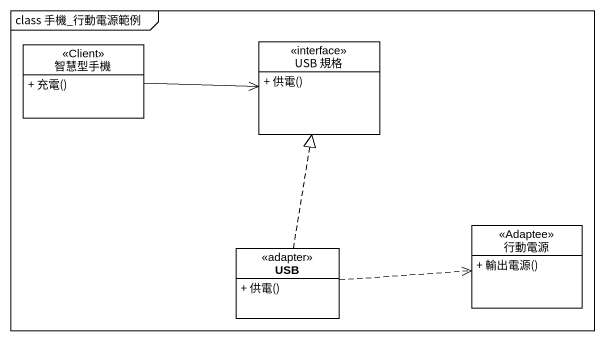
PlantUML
@startuml
mainframe class 手機_行動電源範例
hide circle
hide empty members
skinparam classAttributeIconSize 0
class 智慧型手機 <<Client>> {
  + 充電()
}
interface "USB 規格" as USB_規格 {
  + 供電()
}
class 行動電源 <<Adaptee>> {
  + 輸出電源()
}
class USB <<adapter>> {
  + 供電()
}
智慧型手機 -right-> USB_規格
USB .up.|> USB_規格
USB .right.> 行動電源
@enduml
